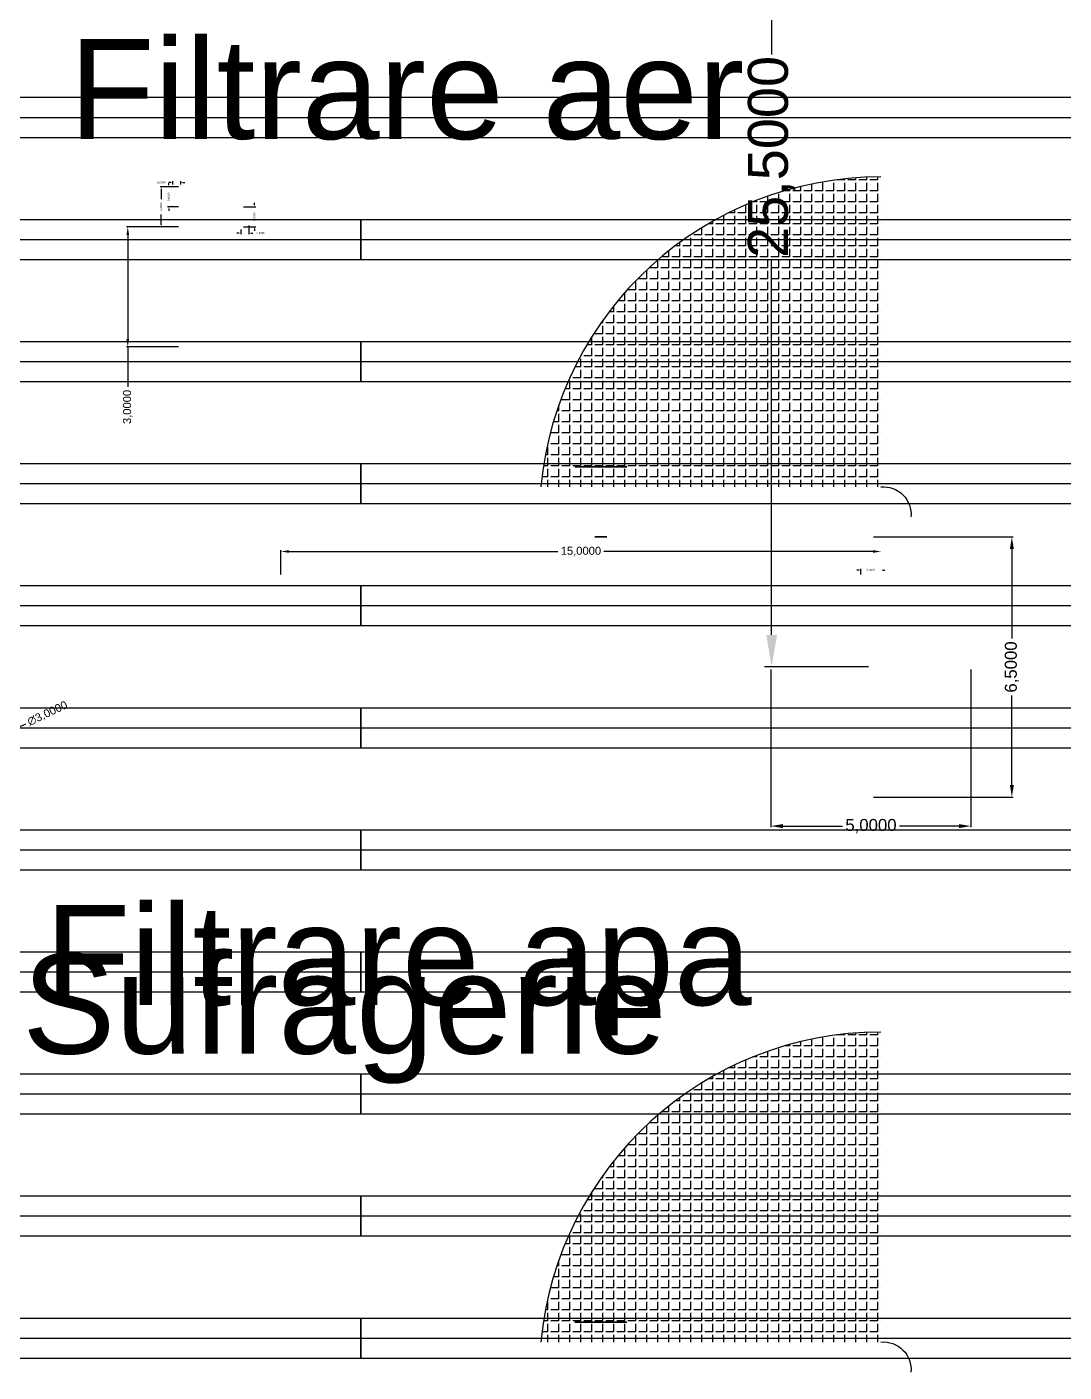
# Model space of a CAD drawing. Header units: millimetres. Extents: x -129 to 171, y -129 to 202.
# Drawn here: x 73.26 to 99.18, y 53.5 to 87.12 of the extents above; entities that cross this region are included whole.
import ezdxf

# ---------------------------------------------------------------- set-up
doc = ezdxf.new("R2010")
doc.units = ezdxf.units.MM
doc.header["$MEASUREMENT"] = 0
for name, color, linetype, plot in [('Acoperis', 180, 'Continuous', False), ('Dimensiuni interior_0', 11, 'Continuous', False), ('Dimensiuni interior_1', 11, 'Continuous', False)]:
    doc.layers.add(name, color=color, linetype=linetype, plot=plot)
for name, color, linetype in [('Text_0', 231, 'Continuous'), ('Text_1', 231, 'Continuous'), ('Uși 0', 80, 'Continuous')]:
    doc.layers.add(name, color=color, linetype=linetype)
doc.styles.get("Standard").update_dxf_attribs({"font": 'arial.ttf'})
doc.dimstyles.new('Mici', dxfattribs={"dimtxt": 0.05, "dimasz": 0.05, "dimexe": 0.03, "dimexo": 0.0625, "dimgap": 0.09, "dimtad": 0, "dimdec": 4, "dimzin": 0, "dimtxsty": 'Standard', "dimcen": 0.09, "dimclrd": 1, "dimclre": 1, "dimadec": 0, "dimazin": 0, "dimtfac": 1, "dimtdec": 4, "dimtofl": 0, "dimtmove": 0, "dimatfit": 3, "dimfxl": 1, "dimtolj": 1, "dimtzin": 0, "dimarcsym": 0})
doc.dimstyles.get("Standard").update_dxf_attribs({"dimtxt": 0.18, "dimasz": 0.18, "dimexe": 0.18, "dimexo": 0.0625, "dimgap": 0.09, "dimtad": 0, "dimtih": 1, "dimtoh": 1, "dimdec": 4, "dimzin": 0, "dimdsep": 46, "dimtxsty": 'Standard', "dimcen": 0.09, "dimadec": 0, "dimazin": 0, "dimtfac": 1, "dimtdec": 4, "dimtofl": 0, "dimtmove": 0, "dimatfit": 3, "dimfxl": 1, "dimtolj": 1, "dimtzin": 0, "dimarcsym": 0})

# ---------------------------------------------------------------- blocks, each defined once
blk = doc.blocks.new('*U32')
at = {"extrusion": (1.268225290866547e-14, 1, 7.016609515630989e-14)}
blk.add_circle((-1.499999999999986, 34.5000000000034, -48.49999999999746), 0.5, dxfattribs=at)
at = {"extrusion": (-1, 4.06467440516848e-14, 2.355961287695854e-14)}
for centre, radius, start, end in [((48.49999999999939, -16.80000000000097, -1.500000000000128), 51.80000000000093, 18.92464441605206, 161.0753555839479), ((48.49999999999981, -16.84057971014472, -1.000000000000142), 51.34057971014472, 19.14845577018345, 160.8515442298165), ((48.49999999999975, -16.84057971014466, -2.000000000000142), 51.3405797101447, 19.1484557701835, 160.8515442298165), ((48.49999999999926, -16.88235294117718, -1.500000000000156), 50.8823529411772, 19.3775731207342, 160.6224268792658)]:
    blk.add_arc(centre, radius, start, end, dxfattribs=at)
blk = doc.blocks.new('*U33')
at = {"layer": 'Acoperis', "color": 0, "linetype": 'ByBlock', "lineweight": -2, "transparency": 16777216, "rotation": 90.00000000000072}
for p in [(244.180921659026, 117.0482430127634), (244.180921659026, 113.9969430127634), (244.180921659026, 110.9456430127633), (244.1809216590261, 107.8943430127633), (244.1809216590261, 104.8430430127633), (244.1809216590262, 101.7917430127633), (244.1809216590262, 98.74044301276335), (244.1809216590262, 95.68914301276334), (244.1809216590263, 92.63784301276334), (244.1809216590263, 89.58654301276334), (244.1809216590264, 86.53524301276335)]:
    blk.add_blockref('*U32', p, dxfattribs=at)
blk = doc.blocks.new('*D656')
at = {"layer": 'Defpoints', "color": 0, "transparency": 16777216}
for p in [(86.2344449352558, 71.06353545624562, 0.5), (83.51859128100305, 69.78911836255841, 0.5)]:
    blk.add_point(p, dxfattribs=at)
at = {"layer": 'Dimensiuni interior_0', "color": 1, "lineweight": -2, "transparency": 16777216}
for p, q in [((88.48876035544995, 72.12137526346773), (86.4155018455393, 71.14849659582477)), ((84.78651810812941, 70.42632690940201), (84.96651810812943, 70.42632690940201)), ((84.87651810812942, 70.336326909402), (84.87651810812943, 70.51632690940201))]:
    blk.add_line(p, q, dxfattribs=at)
at = {"layer": 'Dimensiuni interior_0', "color": 1, "transparency": 16777216}
blk.add_solid([(86.40134165560944, 71.17867274753868), (86.42966203546916, 71.11832044411085), (86.2344449352558, 71.06353545624562)], dxfattribs=at)
at = {"layer": 'Dimensiuni interior_0', "color": 0, "transparency": 16777216, "insert": (89.04424443824817, 72.38203673514926), "char_height": 0.2, "attachment_point": 5, "rotation": 25.138365344198036}
blk.add_mtext('\\A1;∅3,0000', dxfattribs=at)
blk = doc.blocks.new('*D803')
at = {"layer": 'Defpoints', "color": 0, "transparency": 16777216}
for p in [(109.3765181081299, 75.97494800566557), (109.3765181081299, 75.80132690940167, 0.4999999999999929), (109.87651810813, 75.80132690940164)]:
    blk.add_point(p, dxfattribs=at)
at = {"layer": 'Dimensiuni interior_0', "color": 1, "lineweight": -2, "transparency": 16777216}
for p, q in [((109.3765181081299, 75.86382690940167), (109.3765181081299, 76.00494800566557)), ((109.3265181081299, 75.97494800566557), (109.2765181081299, 75.97494800566557)), ((109.92651810813, 75.97494800566557), (109.97651810813, 75.97494800566557))]:
    blk.add_line(p, q, dxfattribs=at)
at = {"layer": 'Dimensiuni interior_0', "color": 1, "transparency": 16777216}
for points in [[(109.3265181081299, 75.9832813389989), (109.3265181081299, 75.96661467233223), (109.3765181081299, 75.97494800566557)], [(109.92651810813, 75.9832813389989), (109.92651810813, 75.96661467233223), (109.87651810813, 75.97494800566557)]]:
    blk.add_solid(points, dxfattribs=at)
at = {"layer": 'Dimensiuni interior_0', "color": 0, "transparency": 16777216, "insert": (109.62651810813, 75.97494800566557), "char_height": 0.05, "attachment_point": 5}
blk.add_mtext('\\A1;0,5000', dxfattribs=at)
blk = doc.blocks.new('*D837')
at = {"layer": 'Defpoints', "color": 0, "transparency": 16777216}
for p in [(107.1443029161612, 99.05132690940248), (109.6265181081307, 99.05132690940248), (109.6265181081305, 73.55132690940249)]:
    blk.add_point(p, dxfattribs=at)
at = {"layer": 'Dimensiuni interior_1', "color": 1, "lineweight": -2, "transparency": 16777216}
for p, q in [((107.1443029161612, 98.25132690940248), (107.1443029161612, 88.86233645919783)), ((107.1443029161612, 74.35132690940249), (107.1443029161612, 83.74031735960712)), ((109.5640181081305, 73.55132690940249), (106.9643029161612, 73.55132690940249))]:
    blk.add_line(p, q, dxfattribs=at)
at = {"layer": 'Dimensiuni interior_1', "color": 1, "transparency": 16777216}
for points in [[(107.0109695828279, 98.25132690940248), (107.2776362494945, 98.25132690940248), (107.1443029161612, 99.05132690940248)], [(107.0109695828279, 74.35132690940249), (107.2776362494946, 74.35132690940249), (107.1443029161612, 73.55132690940249)]]:
    blk.add_solid(points, dxfattribs=at)
at = {"layer": 'Dimensiuni interior_1', "color": 0, "transparency": 16777216, "insert": (107.1443029161612, 86.30132690940243), "char_height": 1, "attachment_point": 5, "rotation": 90}
blk.add_mtext('\\A1;25,5000', dxfattribs=at)
blk = doc.blocks.new('*D839')
at = {"layer": 'Defpoints', "color": 0, "transparency": 16777216}
for p in [(107.1265181081307, 73.55132690940229), (112.1265181081304, 73.55132690940229), (112.1265181081304, 69.57471031351861)]:
    blk.add_point(p, dxfattribs=at)
at = {"layer": 'Dimensiuni interior_1', "color": 1, "lineweight": -2, "transparency": 16777216}
for p, q in [((107.1265181081307, 73.48882690940229), (107.1265181081307, 69.5447103135186)), ((112.1265181081304, 73.48882690940229), (112.1265181081304, 69.5447103135186)), ((107.4265181081307, 69.57471031351861), (108.914314833915, 69.57471031351861)), ((111.8265181081304, 69.57471031351861), (110.3387213823461, 69.57471031351861))]:
    blk.add_line(p, q, dxfattribs=at)
at = {"layer": 'Dimensiuni interior_1', "color": 1, "transparency": 16777216}
for points in [[(107.4265181081307, 69.6247103135186), (107.4265181081307, 69.52471031351861), (107.1265181081307, 69.57471031351861)], [(111.8265181081304, 69.6247103135186), (111.8265181081304, 69.52471031351861), (112.1265181081304, 69.57471031351861)]]:
    blk.add_solid(points, dxfattribs=at)
at = {"layer": 'Dimensiuni interior_1', "color": 0, "transparency": 16777216, "insert": (109.6265181081305, 69.57471031351861), "char_height": 0.3, "attachment_point": 5}
blk.add_mtext('\\A1;5,0000', dxfattribs=at)
blk = doc.blocks.new('*D842')
at = {"layer": 'Defpoints', "color": 0, "transparency": 16777216}
for p in [(109.6265181081305, 76.80132690940232), (113.1500916896422, 76.80132690940232), (109.6265181081305, 70.30132690940232)]:
    blk.add_point(p, dxfattribs=at)
at = {"layer": 'Dimensiuni interior_1', "color": 1, "lineweight": -2, "transparency": 16777216}
for p, q in [((109.6890181081305, 76.80132690940232), (113.1800916896422, 76.80132690940232)), ((113.1500916896422, 76.50132690940232), (113.1500916896422, 74.264348737506)), ((113.1500916896422, 70.60132690940232), (113.1500916896422, 72.83830508129864)), ((109.6890181081305, 70.30132690940232), (113.1800916896422, 70.30132690940232))]:
    blk.add_line(p, q, dxfattribs=at)
at = {"layer": 'Dimensiuni interior_1', "color": 1, "transparency": 16777216}
for points in [[(113.1000916896422, 76.50132690940232), (113.2000916896422, 76.50132690940232), (113.1500916896422, 76.80132690940232)], [(113.1000916896422, 70.60132690940232), (113.2000916896422, 70.60132690940232), (113.1500916896422, 70.30132690940232)]]:
    blk.add_solid(points, dxfattribs=at)
at = {"layer": 'Dimensiuni interior_1', "color": 0, "transparency": 16777216, "insert": (113.1500916896422, 73.55132690940228), "char_height": 0.3, "attachment_point": 5, "rotation": 90}
blk.add_mtext('\\A1;6,5000', dxfattribs=at)
blk = doc.blocks.new('*D891')
at = {"layer": 'Defpoints', "color": 0, "transparency": 16777216}
for p in [(92.37651810813051, 85.55132690940215), (92.07384561302896, 85.05132690940215), (92.37651810813051, 85.05132690940215)]:
    blk.add_point(p, dxfattribs=at)
at = {"layer": 'Dimensiuni interior_1', "color": 1, "lineweight": -2, "transparency": 16777216}
for p, q in [((92.31401810813051, 85.55132690940215), (92.04384561302896, 85.55132690940215)), ((92.07384561302896, 85.60132690940215), (92.07384561302896, 85.65132690940214)), ((92.31401810813051, 85.05132690940215), (92.04384561302896, 85.05132690940215)), ((92.07384561302896, 85.00132690940215), (92.07384561302896, 84.95132690940216))]:
    blk.add_line(p, q, dxfattribs=at)
at = {"layer": 'Dimensiuni interior_1', "color": 1, "transparency": 16777216}
for points in [[(92.06551227969562, 85.60132690940215), (92.0821789463623, 85.60132690940215), (92.07384561302896, 85.55132690940215)], [(92.06551227969562, 85.00132690940215), (92.0821789463623, 85.00132690940215), (92.07384561302896, 85.05132690940215)]]:
    blk.add_solid(points, dxfattribs=at)
at = {"layer": 'Dimensiuni interior_1', "color": 0, "transparency": 16777216, "insert": (92.07384561302896, 85.30132690940212), "char_height": 0.05, "attachment_point": 5, "rotation": 90}
blk.add_mtext('\\A1;0,5000', dxfattribs=at)
blk = doc.blocks.new('*D892')
at = {"layer": 'Defpoints', "color": 0, "transparency": 16777216}
for p in [(92.37651810813051, 85.55132690940215), (91.88516256276469, 84.55132690940215), (92.37651810813051, 84.55132690940215)]:
    blk.add_point(p, dxfattribs=at)
at = {"layer": 'Dimensiuni interior_1', "color": 1, "lineweight": -2, "transparency": 16777216}
for p, q in [((92.31401810813051, 85.55132690940215), (91.85516256276469, 85.55132690940215)), ((91.88516256276469, 85.50132690940215), (91.88516256276469, 85.24267411267637)), ((91.88516256276469, 84.60132690940215), (91.88516256276469, 84.85997970612793)), ((92.31401810813051, 84.55132690940215), (91.85516256276469, 84.55132690940215))]:
    blk.add_line(p, q, dxfattribs=at)
at = {"layer": 'Dimensiuni interior_1', "color": 1, "transparency": 16777216}
for points in [[(91.87682922943135, 85.50132690940215), (91.89349589609803, 85.50132690940215), (91.88516256276469, 85.55132690940215)], [(91.87682922943135, 84.60132690940215), (91.89349589609803, 84.60132690940215), (91.88516256276469, 84.55132690940215)]]:
    blk.add_solid(points, dxfattribs=at)
at = {"layer": 'Dimensiuni interior_1', "color": 0, "transparency": 16777216, "insert": (91.88516256276469, 85.05132690940212), "char_height": 0.05, "attachment_point": 5, "rotation": 90}
blk.add_mtext('\\A1;1,0000', dxfattribs=at)
blk = doc.blocks.new('*D894')
at = {"layer": 'Defpoints', "color": 0, "transparency": 16777216}
for p in [(92.1765181081305, 85.66363391229658), (92.1765181081305, 85.55132690940212, 0.4999999999998579), (92.37651810813048, 85.55132690940206)]:
    blk.add_point(p, dxfattribs=at)
at = {"layer": 'Dimensiuni interior_1', "color": 1, "lineweight": -2, "transparency": 16777216}
for p, q in [((92.1265181081305, 85.66363391229658), (92.0765181081305, 85.66363391229658)), ((92.1765181081305, 85.61382690940212), (92.1765181081305, 85.69363391229658)), ((92.37651810813048, 85.61382690940206), (92.37651810813048, 85.69363391229658)), ((92.42651810813048, 85.66363391229658), (92.47651810813048, 85.66363391229658))]:
    blk.add_line(p, q, dxfattribs=at)
at = {"layer": 'Dimensiuni interior_1', "color": 1, "transparency": 16777216}
for points in [[(92.1265181081305, 85.67196724562992), (92.1265181081305, 85.65530057896324), (92.1765181081305, 85.66363391229658)], [(92.42651810813048, 85.67196724562992), (92.42651810813048, 85.65530057896324), (92.37651810813048, 85.66363391229658)]]:
    blk.add_solid(points, dxfattribs=at)
at = {"layer": 'Dimensiuni interior_1', "color": 0, "transparency": 16777216, "insert": (91.8828175624279, 85.66363391229658), "char_height": 0.05, "attachment_point": 5}
blk.add_mtext('\\A1;0,2000', dxfattribs=at)
blk = doc.blocks.new('*D895')
at = {"layer": 'Defpoints', "color": 0, "transparency": 16777216}
for p in [(91.04881124231574, 84.55132690940215), (92.37651810813051, 84.55132690940215), (92.37651810813051, 81.55132690940215)]:
    blk.add_point(p, dxfattribs=at)
at = {"layer": 'Dimensiuni interior_1', "color": 1, "lineweight": -2, "transparency": 16777216}
for p, q in [((92.31401810813051, 84.55132690940215), (91.01881124231573, 84.55132690940215)), ((91.04881124231574, 84.35132690940215), (91.04881124231574, 81.75132690940215)), ((92.31401810813051, 81.55132690940215), (91.01881124231573, 81.55132690940215)), ((91.04881124231574, 81.55132690940215), (91.04881124231574, 80.55606087938851))]:
    blk.add_line(p, q, dxfattribs=at)
at = {"layer": 'Dimensiuni interior_1', "color": 1, "transparency": 16777216}
for points in [[(91.0154779089824, 84.35132690940215), (91.08214457564907, 84.35132690940215), (91.04881124231574, 84.55132690940215)], [(91.0154779089824, 81.75132690940215), (91.08214457564907, 81.75132690940215), (91.04881124231574, 81.55132690940215)]]:
    blk.add_solid(points, dxfattribs=at)
at = {"layer": 'Dimensiuni interior_1', "color": 0, "transparency": 16777216, "insert": (91.04881124231574, 80.05132690940212), "char_height": 0.2, "attachment_point": 5, "rotation": 90}
blk.add_mtext('\\A1;3,0000', dxfattribs=at)
blk = doc.blocks.new('*D897')
at = {"layer": 'Defpoints', "color": 0, "transparency": 16777216}
for p in [(93.87651810813051, 85.0513269094022), (94.22015541287456, 85.0513269094022), (93.87651810813051, 84.5513269094022)]:
    blk.add_point(p, dxfattribs=at)
at = {"layer": 'Dimensiuni interior_1', "color": 1, "lineweight": -2, "transparency": 16777216}
for p, q in [((94.22015541287456, 85.1013269094022), (94.22015541287456, 85.1513269094022)), ((93.93901810813051, 85.0513269094022), (94.25015541287456, 85.0513269094022)), ((93.93901810813051, 84.5513269094022), (94.25015541287456, 84.5513269094022)), ((94.22015541287456, 84.50132690940221), (94.22015541287456, 84.45132690940221))]:
    blk.add_line(p, q, dxfattribs=at)
at = {"layer": 'Dimensiuni interior_1', "color": 1, "transparency": 16777216}
for points in [[(94.21182207954122, 85.1013269094022), (94.2284887462079, 85.1013269094022), (94.22015541287456, 85.0513269094022)], [(94.21182207954122, 84.50132690940221), (94.2284887462079, 84.50132690940221), (94.22015541287456, 84.5513269094022)]]:
    blk.add_solid(points, dxfattribs=at)
at = {"layer": 'Dimensiuni interior_1', "color": 0, "transparency": 16777216, "insert": (94.22015541287456, 84.80132690940218), "char_height": 0.05, "attachment_point": 5, "rotation": 90}
blk.add_mtext('\\A1;0,5000', dxfattribs=at)
blk = doc.blocks.new('*D899')
at = {"layer": 'Defpoints', "color": 0, "transparency": 16777216}
for p in [(93.87651810813014, 84.55132690940252, 0.4999999997707452), (94.07651810813013, 84.65132690940254, 0.4999999997708127), (94.07651810813013, 84.39680506666741)]:
    blk.add_point(p, dxfattribs=at)
at = {"layer": 'Dimensiuni interior_1', "color": 1, "lineweight": -2, "transparency": 16777216}
for p, q in [((93.87651810813014, 84.48882690940252), (93.87651810813014, 84.36680506666741)), ((94.07651810813013, 84.58882690940254), (94.07651810813013, 84.36680506666741)), ((93.82651810813014, 84.39680506666741), (93.77651810813015, 84.39680506666741)), ((94.12651810813013, 84.39680506666741), (94.17651810813013, 84.39680506666741))]:
    blk.add_line(p, q, dxfattribs=at)
at = {"layer": 'Dimensiuni interior_1', "color": 1, "transparency": 16777216}
for points in [[(93.82651810813014, 84.40513840000075), (93.82651810813014, 84.38847173333407), (93.87651810813014, 84.39680506666741)], [(94.12651810813013, 84.40513840000075), (94.12651810813013, 84.38847173333407), (94.07651810813013, 84.39680506666741)]]:
    blk.add_solid(points, dxfattribs=at)
at = {"layer": 'Dimensiuni interior_1', "color": 0, "transparency": 16777216, "insert": (94.37021865383272, 84.39680506666741), "char_height": 0.05, "attachment_point": 5}
blk.add_mtext('\\A1;0,2000', dxfattribs=at)
blk = doc.blocks.new('*D933')
at = {"layer": 'Defpoints', "color": 0, "transparency": 16777216}
for p in [(94.87651810812952, 76.43830042099053), (94.87651810812952, 75.80132690940162), (109.87651810813, 75.80132690939786)]:
    blk.add_point(p, dxfattribs=at)
at = {"layer": 'Dimensiuni interior_0', "color": 1, "lineweight": -2, "transparency": 16777216}
for p, q in [((94.87651810812952, 75.86382690940162), (94.87651810812952, 76.46830042099053)), ((95.07651810812952, 76.43830042099053), (101.8034348884844, 76.43830042099053)), ((109.67651810813, 76.43830042099053), (102.949601327775, 76.43830042099053))]:
    blk.add_line(p, q, dxfattribs=at)
at = {"layer": 'Dimensiuni interior_0', "color": 1, "transparency": 16777216}
for points in [[(95.07651810812952, 76.47163375432386), (95.07651810812952, 76.4049670876572), (94.87651810812952, 76.43830042099053)], [(109.67651810813, 76.47163375432386), (109.67651810813, 76.4049670876572), (109.87651810813, 76.43830042099053)]]:
    blk.add_solid(points, dxfattribs=at)
at = {"layer": 'Dimensiuni interior_0', "color": 0, "transparency": 16777216, "insert": (102.3765181081297, 76.43830042099053), "char_height": 0.2, "attachment_point": 5}
blk.add_mtext('\\A1;15,0000', dxfattribs=at)
blk = doc.blocks.new('A$Ca0c041a6')
at = {"layer": 'Uși 0'}
h = blk.add_hatch(dxfattribs=at)
h.set_pattern_fill('ANGLE', color=256, angle=89.99999999999999)
h.set_pattern_definition([(90, (76.0998239268962, 3.549999999999756), (-0.275, 8.419446744138054e-17), [0.2, -0.075]), (180, (76.0998239268962, 3.549999999999756), (-1.010333609296567e-16, -0.275), [0.2, -0.075])])
h.paths.add_polyline_path([(66.09982392689614, -4.200000000000273), (74.59982392689611, -4.200000000000387), (74.59982392689611, 3.549999999999925, 0.3874473639132107)])
h = blk.add_hatch(dxfattribs=at)
h.set_pattern_fill('ANGLE', color=256, angle=89.99999999999999)
h.set_pattern_definition([(90, (76.0998239268962, -17.82499999999978), (-0.275, 8.419446744138054e-17), [0.2, -0.075]), (180, (76.0998239268962, -17.82499999999978), (-1.010333609296567e-16, -0.275), [0.2, -0.075])])
h.paths.add_polyline_path([(66.09982392689615, -25.57499999999959), (74.59982392689611, -25.5749999999997), (74.59982392689611, -17.8249999999996, 0.3874473639132033)])
at = {"layer": 'Uși 0', "elevation": -30.00000000000229}
for points in [[(74.59982392689615, 3.549999999999926, 0.3874473639132054), (66.09982392689615, -4.200000000000074, 10.55242157895073)], [(74.59982392689615, -4.200000000000074, -0.4693400397497229), (75.34982392689615, -4.949999999999903, 0.6913180118106181)], [(74.59982392689615, -17.8249999999996, 0.3874473639132054), (66.09982392689615, -25.57499999999961, 10.55242157895073)], [(74.59982392689615, -25.57499999999961, -0.4693400397497229), (75.34982392689615, -26.32499999999944, 0.6913180118106181)]]:
    blk.add_lwpolyline(points, format="xyb", dxfattribs=at)
at = {"layer": 'Uși 0', "extrusion": (-3.061616997868383e-16, 1, 0)}
for centre in [(-67.59982392689615, -20.00000000000027, -3.700000000000208), (-67.59982392689614, -19.9999999999979, -25.07499999999975)]:
    blk.add_circle(centre, 0.65, dxfattribs=at)
at = {"layer": 'Uși 0', "extrusion": (3.061616997868383e-16, -1, 0)}
blk.add_circle((67.59982392689615, -20.00000000000027, 5.450000000000208), 0.15, dxfattribs=at)
at = {"layer": 'Acoperis'}
blk.add_blockref('*U33', (-231.0810977321294, -113.5170430127632, 29.99999999999761), dxfattribs=at)
at = {"layer": 'Text_0'}
for s, p in [('Filtrare aer', (54.30531811652983, 4.496949835537251, -29.90000000000229)), ('Filtrare apa', (53.70297718774107, -17.15229368497356, -29.90000000000229))]:
    blk.add_text(s, height=2.5, dxfattribs=at).set_placement(p)
at = {"layer": 'Text_1'}
blk.add_text('Sufragerie', height=2.5, dxfattribs=at).set_placement((53.13281740606911, -18.3648552314223, 0.0999999999976211))
at = {"layer": 'Dimensiuni interior_0'}
for base, p1, p2, override, picture, middle in [((59.59982392689612, -5.813026488411644, -30.0000000000012), (74.59982392691995, 75.80132690940451, -29.99999999987307), (59.59982392689612, -6.450000000000557, -30.00000000000234), {"dimtxt": 0.2, "dimasz": 0.2, "dimse1": 1}, '*D933', (67.09982392689635, -5.813026488411651, -30.00000000000121)), ((74.09982392689655, -6.276378903736614, -30.00000000000008), (74.59982392689658, -6.450000000000543, -30.00000000000009), (74.09982392689655, -6.450000000000514, -29.50000000000009), {"dimse1": 1}, '*D803', (74.34982392689656, -6.276378903736614, -30.00000000000008))]:
    dim = blk.add_linear_dim(base=base, p1=p1, p2=p2, dimstyle='Mici', override=override, dxfattribs=at)
    dim.commit()
    dim.dimension.update_dxf_attribs({"geometry": picture, "text_midpoint": middle, "insert": (-35.2766941812334, -82.25132690940218)})
dim = blk.add_diameter_dim_2p(p1=(48.24189709976965, -12.46220854684376, -29.50000000000003), p2=(50.95775075402239, -11.18779145315656, -29.50000000000003), dimstyle='Mici', override={"dimtxt": 0.2, "dimasz": 0.2}, dxfattribs=at)
dim.commit()
dim.dimension.update_dxf_attribs({"geometry": '*D656', "text_midpoint": (53.76755025701477, -9.869290174252917, -30.00000000000003), "dimtype": 131, "insert": (-35.2766941812334, -82.25132690940218)})
at = {"layer": 'Dimensiuni interior_1'}
for base, p1, p2, dimstyle, override, picture, middle in [((71.86760873492781, 16.8000000000003), (74.34982392689702, -8.699999999999719), (74.34982392689723, 16.80000000000024), 'Standard', {"dimse2": 1}, '*D837', (71.86760873492781, 4.050000000000253)), ((77.87339750840884, -5.449999999999861, 19.99999999999871), (74.34982392689703, -11.94999999999989, 19.99999999999976), (74.34982392689703, -5.449999999999889, 19.99999999999976), 'Mici', {"dimtxt": 0.3, "dimasz": 0.3}, '*D842', (77.87339750840883, -8.699999999999903, 19.99999999999871))]:
    dim = blk.add_linear_dim(base=base, p1=p1, p2=p2, angle=90, dimstyle=dimstyle, override=override, dxfattribs=at)
    dim.commit()
    dim.dimension.update_dxf_attribs({"geometry": picture, "text_midpoint": middle, "insert": (-35.2766941812334, -82.25132690940218)})
dim = blk.add_linear_dim(base=(56.8998239268971, 3.412307002894394, 14.99999999999776), p1=(57.09982392689709, 3.299999999999883, 14.99999999999762), p2=(56.8998239268971, 3.29999999999994, 15.49999999999762), dimstyle='Mici', dxfattribs=at)
dim.commit()
dim.dimension.update_dxf_attribs({"geometry": '*D894', "text_midpoint": (56.60612338119451, 3.412307002894394, 14.99999999999776), "insert": (-35.2766941812334, -82.25132690940218)})
for base, p1, p2, angle, picture, middle in [((56.79715143179557, 2.799999999999969, 14.99999999999776), (57.09982392689709, 3.29999999999994, 14.99999999999762), (57.09982392689709, 2.79999999999994, 14.99999999999762), 270, '*D891', (56.79715143179557, 3.04999999999994, 14.99999999999776)), ((56.6084683815313, 2.299999999999969, 14.99999999999776), (57.09982392689709, 3.29999999999994, 14.99999999999762), (57.09982392689709, 2.29999999999994, 14.99999999999762), 270, '*D892', (56.6084683815313, 2.79999999999994, 14.99999999999776)), ((58.94346123164117, 2.800000000000026, 15.00000000008242), (58.59982392689709, 2.299999999999997, 14.99999999985317), (58.59982392689709, 2.799999999999997, 14.99999999985283), 90, '*D897', (58.94346123164117, 2.549999999999997, 15.00000000008242)), ((58.79982392689674, 2.145478157265231, 15.00000000008242), (58.59982392689675, 2.300000000000338, 15.49999999985317), (58.79982392689674, 2.400000000000361, 15.49999999985324), 180, '*D899', (59.09352447259933, 2.145478157265231, 15.00000000008242))]:
    dim = blk.add_linear_dim(base=base, p1=p1, p2=p2, angle=angle, dimstyle='Mici', dxfattribs=at)
    dim.commit()
    dim.dimension.update_dxf_attribs({"geometry": picture, "text_midpoint": middle, "insert": (-35.2766941812334, -82.25132690940218)})
dim = blk.add_linear_dim(base=(55.77211706108234, 2.299999999999969), p1=(57.09982392689709, -0.7000000000000597), p2=(57.09982392689709, 2.29999999999994), angle=90, dimstyle='Mici', override={"dimtxt": 0.2, "dimasz": 0.2}, dxfattribs=at)
dim.commit()
dim.dimension.update_dxf_attribs({"geometry": '*D895', "text_midpoint": (55.77211706108234, -2.20000000000006), "dimtype": 128, "insert": (-35.2766941812334, -82.25132690940218)})
dim = blk.add_linear_dim(base=(76.84982392689703, -12.67661659588357, 19.99999999999871), p1=(71.84982392689726, -8.69999999999989, 19.99999999999976), p2=(76.84982392689703, -8.69999999999989, 19.99999999999976), dimstyle='Mici', override={"dimtxt": 0.3, "dimasz": 0.3}, dxfattribs=at)
dim.commit()
dim.dimension.update_dxf_attribs({"geometry": '*D839', "text_midpoint": (74.34982392689714, -12.67661659588357, 19.99999999999871), "insert": (-35.2766941812334, -82.25132690940218)})

msp = doc.modelspace()

# ---------------------------------------------------------------- block references
msp.add_blockref('A$Ca0c041a6', (20.00521919834317, 79.82216798985236))

doc.saveas('drawing.dxf')
